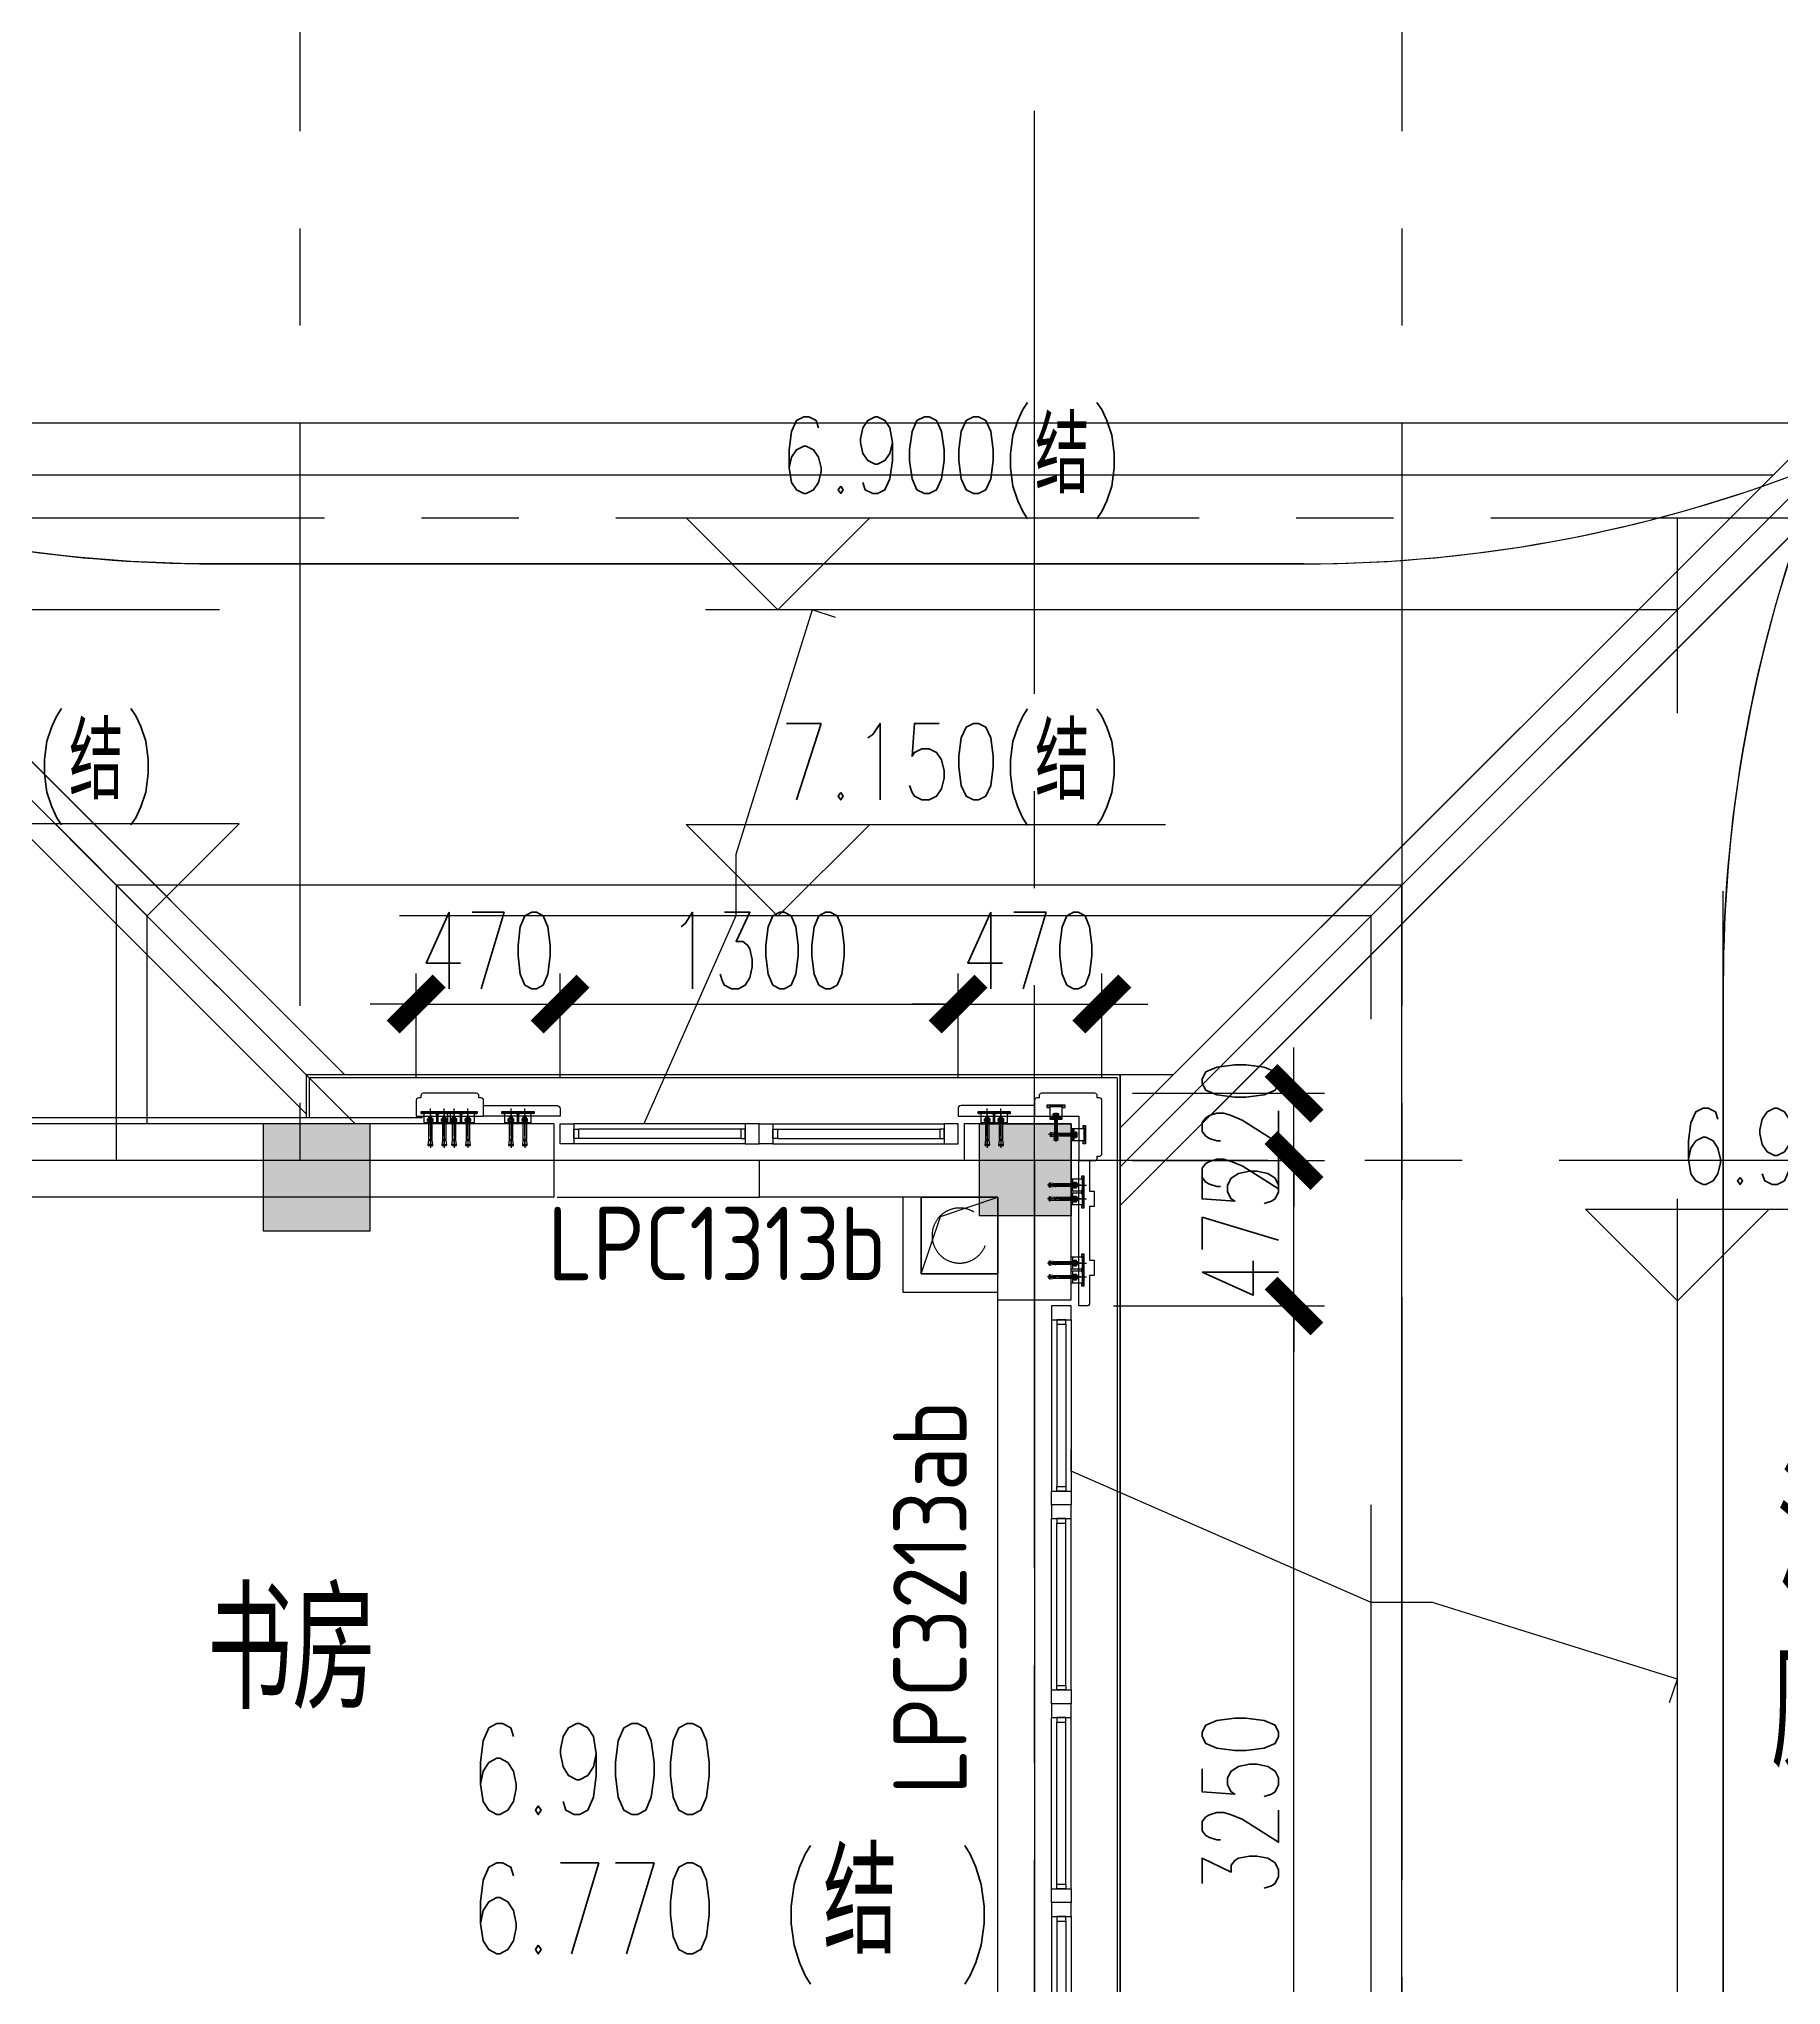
# Model space of a CAD drawing. Extents: x 296441 to 853063, y 459050 to 1117990.
# Drawn here: x 661846 to 667537, y 577133 to 583493 of the extents above; entities that cross this region are included whole.
import ezdxf
from ezdxf.enums import TextEntityAlignment as Align

# ---------------------------------------------------------------- set-up
doc = ezdxf.new("R2010")
doc.units = 0
doc.header["$LTSCALE"] = 1000
for name, pattern in [('14-GRID$0$CENTER2', [28.575, 19.05, -3.175, 3.175, -3.175]), ('CENTER', [50.8, 31.75, -6.35, 6.35, -6.35]), ('DASH', [0.35, 0.25, -0.1]), ('DOTE', [2.42, 2, -0.2, 0.02, -0.2]), ('E1-FL02$0$HIDDEN2', [4.7625, 3.175, -1.5875]), ('E4-FL01$0$HIDDEN', [0.375, 0.25, -0.125]), ('E4-FL03$0$HIDDEN', [0.375, 0.25, -0.125]), ('E4-FL03$0$HIDDEN2', [4.7625, 3.175, -1.5875])]:
    doc.linetypes.add(name, pattern=pattern)
for name, color, linetype in [('0-COL-H1', 170, 'Continuous'), ('14-GRID$0$G-GRID', 9, '14-GRID$0$CENTER2'), ('5PJ(配件)', 13, 'Continuous'), ('8XX(虚线)', 8, 'DASH'), ('A-ROOF', 2, 'Continuous'), ('A-SECT-FNSH', 6, 'Continuous'), ('D-PLAN-ROOF$0$A-ROOF', 2, 'Continuous'), ('DZ-TEXT-FL01$0$A-ROOM-IDEN', 4, 'Continuous'), ('E-TEXT-BS01-MI-14$0$A-WIND-IDEN', 33, 'Continuous'), ('E1-FL02$0$A-HOLE', 211, 'Continuous'), ('E4-FL01$0$A-HOLE', 211, 'Continuous'), ('E4-FL03$0$A-ROOF', 2, 'Continuous'), ('E4-FL03$0$A-SLAB-OTLN', 144, 'E4-FL03$0$HIDDEN'), ('E4-FL03$0$AUDIT_I_171201172723-13', 17, 'Continuous'), ('E4-FL03$0$AUDIT_I_171201172723-14', 155, 'Continuous'), ('E4-FL03$0$AUDIT_I_171201172723-16', 6, 'Continuous'), ('E4-FL03$0$AUDIT_I_171201172723-2', 140, 'Continuous'), ('E4-FL03$0$AUDIT_I_171201172723-4', 1, 'Continuous'), ('E4-FL03$0$G-XREF', 2, 'Continuous'), ('E4-TEXT-FL03-MI$0$A-ANNO-LEVL', 3, 'Continuous'), ('E4-TEXT-FL03-MI$0$A-ANNO-LEVL-TEXT', 255, 'Continuous'), ('PUB_DIM', 3, 'Continuous'), ('PUB_TEXT', 7, 'Continuous'), ('WALL', 242, 'Continuous'), ('ZT0_默认图层-----PM、LM、DY、JD', 7, 'Continuous'), ('ZT1_Dim---标注---PM、LM、DY、JD', 252, 'Continuous'), ('ZT3_型材--铝断面-------------JD', 6, 'Continuous'), ('ZT3_辅材--五金件-------------JD', 13, 'Continuous')]:
    doc.layers.add(name, color=color, linetype=linetype)
doc.layers.add('E4-FL03$0$A-ANNO-NPLT', color=215, linetype='Continuous', plot=False)
doc.layers.add('E4-FL03$0$AUDIT_I_171201172723-10', color=215, linetype='Continuous', plot=False)
doc.styles.add('_TCH_DIM', font='SIMPLEX', dxfattribs={"bigfont": 'GBCBIG'})
doc.styles.add('E4-TEXT-FL03-MI$0$GOA_01_thin_0.75', font='romans.shx', dxfattribs={"width": 0.75, "bigfont": 'hzdx.shx'})
doc.styles.get("Standard").update_dxf_attribs({"font": 'gbenor.shx', "bigfont": 'gbcbig.shx'})
doc.styles.add('ZT-DIMSTYLE', font='ROMANS.shx', dxfattribs={"width": 0.7, "bigfont": 'CHINESE.shx'})
doc.styles.add('ZT_文字标注', font='ROMANS.shx', dxfattribs={"width": 0.7, "bigfont": '@1chinese.shx'})
doc.dimstyles.new('ZT-DIM100', dxfattribs={"dimscale": 100, "dimtxt": 2.5, "dimasz": 1.5, "dimexe": 1, "dimexo": 1, "dimgap": 0.5, "dimtad": 1, "dimdec": 0, "dimdsep": 46, "dimtxsty": 'ZT-DIMSTYLE', "dimblk": 'ARCHTICK', "dimcen": 2.5, "dimclrd": 175, "dimclre": 175, "dimclrt": 7, "dimazin": 2, "dimtfac": 1, "dimtix": 1, "dimtmove": 2, "dimatfit": 3, "dimfxl": 0, "dimarcsym": 0})

# ---------------------------------------------------------------- blocks, each defined once
blk = doc.blocks.new('*U430')
at = {"layer": 'E4-FL03$0$AUDIT_I_171201172723-13'}
for points in [[(0, 32.5), (45, 32.5), (45, -32.5), (0, -32.5)], [(60, 15), (60, -15), (45, -15), (45, 15)], [(590, 15), (590, -15), (605, -15), (605, 15)], [(650, 32.5), (605, 32.5), (605, -32.5), (650, -32.5)]]:
    blk.add_lwpolyline(points, close=True, dxfattribs=at)
at = {"layer": 'E4-FL03$0$AUDIT_I_171201172723-14'}
for p, q in [((45, 32.5), (605, 32.5)), ((60, 15), (590, 15)), ((45, -32.5), (605, -32.5)), ((60, -15), (590, -15))]:
    blk.add_line(p, q, dxfattribs=at)
blk = doc.blocks.new('E4-FL03$0$sxdh')
at = {"layer": 'E4-FL03$0$A-ROOF'}
for p, q in [((-1508.8, 1551.2), (-1551.2, 1508.8)), ((690, -562.7), (-1166.4, 1293.6)), ((510, -637.3), (-1293.6, 1166.4)), ((-1153.4, 1026.1), (-1293.6, 1166.4))]:
    blk.add_line(p, q, dxfattribs=at)
for points in [[(470, 900, -0.096161), (-1230, 1230)], [(-900, -470), (-900, -470, 0.096161), (-1230, 1230)]]:
    blk.add_lwpolyline(points, format="xyb", dxfattribs=at)
for centre, start, end in [((-11.9, 3184.8), 227.50065, 238.59828), ((-3184.8, 11.9), 31.40172, 42.49935)]:
    blk.add_arc(centre, 2215.7, start, end, dxfattribs=at)
at = {"layer": 'E4-FL03$0$A-SLAB-OTLN', "linetype": 'E4-FL03$0$HIDDEN2'}
blk.add_line((480, -480), (-1230, 1230), dxfattribs=at)
blk = doc.blocks.new('ERTGVVV')
at = {"layer": 'E1-FL02$0$A-HOLE', "linetype": 'E1-FL02$0$HIDDEN2'}
blk.add_lwpolyline([(1777685.8, 688123.7), (1777935.8, 688123.7), (1777935.8, 688373.7), (1777685.8, 688373.7)], close=True, dxfattribs=at)
blk.add_lwpolyline([(1777935.8, 688123.7), (1777873.3, 688311.2), (1777685.8, 688373.7)], dxfattribs=at)
at = {"layer": 'E4-FL01$0$A-HOLE', "linetype": 'E4-FL01$0$HIDDEN'}
blk.add_circle((1777810.8, 688248.7), 90, dxfattribs=at)
at = {"layer": 'E4-FL03$0$A-ANNO-NPLT'}
for points in [[(1778216.4, 690268.4), (1778292.2, 690293.7), (1778542.2, 689493.7), (1778542.2, 689293.7), (1778842.2, 688613.7), (1779042.2, 688613.7)], [(1775491.1, 686723.2), (1775465.8, 686799), (1776265.8, 687049), (1776465.8, 687049), (1777445.8, 687479), (1777445.8, 687549)]]:
    blk.add_lwpolyline(points, dxfattribs=at)
at = {"layer": 'E4-FL03$0$A-ROOF'}
for p, q in [((1776685.8, 690443.7), (1780245.8, 690443.7)), ((1775977.6, 689909.1), (1777285.8, 688600.9)), ((1780954, 689909.1), (1779818.5, 688773.7)), ((1775911.5, 689720.7), (1776985.8, 688646.4)), ((1781020.1, 689720.7), (1779945.8, 688646.4)), ((1775315.8, 685343.7), (1775315.8, 689373.7))]:
    blk.add_line(p, q, dxfattribs=at)
for points in [[(1781741.9, 690697, -0.084077), (1780245.8, 690443.7), (1776685.8, 690443.7, -0.084077), (1775189.7, 690697), (1777113.1, 688773.7), (1779818.5, 688773.7), (1781741.9, 690697)], [(1777285.8, 688346.4), (1775062.4, 690569.8, -0.084076), (1775315.8, 689073.7), (1775315.8, 685343.7), (1777285.8, 683373.7), (1777285.8, 688346.4)], [(1781869.2, 690569.8), (1779945.8, 688646.4), (1779945.8, 688633.7), (1781040.8, 688633.7), (1781040.8, 688743.7), (1781615.8, 688743.7), (1781615.8, 689073.7, -0.084077), (1781869.2, 690569.8, -148.512039)]]:
    blk.add_lwpolyline(points, format="xyb", dxfattribs=at)
at = {"layer": 'E4-FL03$0$A-SLAB-OTLN', "linetype": 'E4-FL03$0$HIDDEN2'}
for p, q in [((1775465.8, 685193.7), (1775465.8, 690593.7)), ((1775465.8, 690293.7), (1781465.8, 690293.7)), ((1777285.8, 688473.7), (1776215.8, 689543.7)), ((1779785.8, 688613.7), (1780715.8, 689543.7)), ((1776465.8, 689293.7), (1780465.8, 689293.7)), ((1776465.8, 684193.7), (1776465.8, 689293.7)), ((1780465.8, 689293.7), (1780465.8, 688613.7))]:
    blk.add_line(p, q, dxfattribs=at)
at = {"layer": 'E4-FL03$0$AUDIT_I_171201172723-10'}
for p, q in [((1776365.8, 689393.7), (1780565.8, 689393.7)), ((1776365.8, 684293.7), (1776365.8, 689393.7)), ((1780565.8, 689393.7), (1780565.8, 688493.7)), ((1777565.8, 688493.7), (1784305.8, 688493.7)), ((1777565.8, 688493.7), (1777565.8, 683093.7))]:
    blk.add_line(p, q, dxfattribs=at)
at = {"layer": 'E4-FL03$0$AUDIT_I_171201172723-16'}
blk.add_line((1779565.8, 688633.7), (1781090.8, 688633.7), dxfattribs=at)
at = {"layer": 'E4-FL03$0$AUDIT_I_171201172723-2'}
for p, q in [((1777285.8, 688773.7), (1779945.8, 688773.7)), ((1777285.8, 688773.7), (1777285.8, 683253.7)), ((1779945.8, 688773.7), (1779945.8, 688633.7)), ((1777295.8, 688763.7), (1777295.8, 683243.7)), ((1777295.8, 688763.7), (1779935.8, 688763.7)), ((1779935.8, 688763.7), (1779935.8, 688633.7)), ((1779125.8, 688373.7), (1778465.8, 688373.7)), ((1777685.8, 684748.7), (1777685.8, 688038.7, 0.4))]:
    blk.add_line(p, q, dxfattribs=at)
at = {"layer": 'E4-FL03$0$AUDIT_I_171201172723-4'}
for p, q in [((1777445.8, 688038.7, 0.4), (1777445.8, 688613.7)), ((1779135.8, 688613.7), (1779135.8, 688373.7)), ((1779135.8, 688613.7), (1781370.8, 688613.7)), ((1777685.8, 688373.7), (1778465.8, 688373.7)), ((1777685.8, 688038.7, 0.4), (1777685.8, 688373.7)), ((1779135.8, 688373.7), (1781370.8, 688373.7)), ((1777685.8, 688038.7, 0.4), (1777445.8, 688038.7, 0.4))]:
    blk.add_line(p, q, dxfattribs=at)
blk.add_lwpolyline([(1777445.8, 688613.7), (1777795.8, 688613.7), (1777795.8, 688493.7), (1778465.8, 688493.7), (1778465.8, 688373.7)], dxfattribs=at)
at = {"layer": 'E4-FL03$0$G-XREF'}
blk.add_lwpolyline([(1777285.8, 683253.7), (1777285.8, 688773.7), (1779945.8, 688773.7), (1779945.8, 688633.7)], dxfattribs=at)
at = {"layer": 'WALL'}
for points in [[(1777935.8, 688373.7), (1777935.8, 688123.7), (1777685.8, 688123.7)], [(1777995.8, 688373.7), (1777995.8, 688063.7), (1777685.8, 688063.7)]]:
    blk.add_lwpolyline(points, dxfattribs=at)
at = {"extrusion": (0, 0, -1), "zscale": -1}
blk.add_blockref('*U430', (-1778465.8, 688581.2), dxfattribs=at)
blk.add_blockref('*U430', (1778465.8, 688581.2))
at = {"rotation": 270}
for p in [(1777478.3, 688018.7, 0.4), (1777478.3, 686068.7, 0.4)]:
    blk.add_blockref('*U430', p, dxfattribs=at)
at = {"extrusion": (0, 0, -1), "zscale": -1, "rotation": 90}
for p in [(-1777478.3, 686718.7, -0.4), (-1777478.3, 686068.7, -0.4)]:
    blk.add_blockref('*U430', p, dxfattribs=at)
at = {"layer": 'E4-FL03$0$A-ROOF'}
for p in [(1776215.8, 689543.7), (1774775.8, 684443.7)]:
    blk.add_blockref('E4-FL03$0$sxdh', p, dxfattribs=at)
at = {"layer": 'E4-FL03$0$G-XREF', "extrusion": (0, 0, -1), "zscale": -1}
blk.add_blockref('E4-FL03$0$sxdh', (-1780715.8, 689543.7), dxfattribs=at)
blk = doc.blocks.new('TTTTT')
at = {"layer": 'D-PLAN-ROOF$0$A-ROOF', "color": 8}
for points in [[(1620442.7, 591812.1), (1613405.4, 591812.1)], [(1620236.8, 591642.1), (1613611.4, 591642.1)]]:
    blk.add_lwpolyline(points, dxfattribs=at)
blk = doc.blocks.new('GWE2')
at = {"layer": 'E4-TEXT-FL03-MI$0$A-ANNO-LEVL'}
for points in [[(912159, -617455.4), (911859, -617755.4), (911559, -617455.4), (913125.1, -617455.4)], [(909498.7, -618455.4), (909798.7, -618755.4), (910098.7, -618455.4), (908532.6, -618455.4)], [(912159, -618456.8), (911859, -618756.8), (911559, -618456.8), (913125.1, -618456.8)], [(915097.3, -619714.1), (914797.3, -620014.1), (914497.3, -619714.1), (916063.4, -619714.1)]]:
    blk.add_lwpolyline(points, dxfattribs=at)
at = {"layer": 'DZ-TEXT-FL01$0$A-ROOM-IDEN'}
for s, height, p in [('沉', 385.8, (915122, -620960.6)), ('书房', 385.82, (909994.5, -621347.9)), ('庭', 385.8, (915100.8, -621539))]:
    blk.add_text(s, height=height, dxfattribs=at).set_placement(p)
at = {"layer": 'E-TEXT-BS01-MI-14$0$A-WIND-IDEN', "color": 2}
blk.add_text('LPC1313b', height=240, dxfattribs=at).set_placement((911106.6, -619946.3))
blk.add_text('LPC3213ab', height=240, rotation=90, dxfattribs=at).set_placement((912475.7, -621627.3))
at = {"layer": 'E4-TEXT-FL03-MI$0$A-ANNO-LEVL-TEXT', "style": 'E4-TEXT-FL03-MI$0$GOA_01_thin_0.75', "width": 0.75}
for s, p in [('6.900(结)', (911863.1, -617375.2)), ('7.150(结)', (908707.4, -618375.2)), ('7.150(结)', (911863.1, -618376.7)), ('6.900(结)', (914801.3, -619633.9))]:
    blk.add_text(s, height=250, dxfattribs=at).set_placement(p)
at = {"layer": 'PUB_TEXT', "style": '_TCH_DIM', "width": 0.705882}
for s, p in [('6.900', (910851.1, -621692.6)), ('(', (911866.6, -622147.6)), (')', (912442.4, -622147.6)), ('6.770', (910851.1, -622147.6))]:
    blk.add_text(s, height=297.5, dxfattribs=at).set_placement(p)
at = {"layer": 'PUB_TEXT', "style": '_TCH_DIM'}
blk.add_text('结', height=337.6, dxfattribs=at).set_placement((912006.6, -622147.6))
blk = doc.blocks.new('_ArchTick')
at = {"color": 0, "linetype": 'ByBlock', "const_width": 0.4}
blk.add_lwpolyline([(-0.5, -0.5), (0.5, 0.5)], dxfattribs=at)
blk = doc.blocks.new('*D1308')
at = {"layer": 'Defpoints', "color": 0, "ltscale": 1000, "transparency": 16777216}
for p in [(665318.5, 580047.2), (665945.9, 580047.2), (665318.5, 579827.2)]:
    blk.add_point(p, dxfattribs=at)
at = {"layer": 'ZT1_Dim---标注---PM、LM、DY、JD', "color": 175, "linetype": 'ByBlock', "lineweight": -2, "ltscale": 1000, "transparency": 16777216}
for p, q in [((665945.9, 580047.2), (665945.9, 580197.2)), ((665418.5, 580047.2), (666045.9, 580047.2)), ((665945.9, 579827.2), (665945.9, 580047.2)), ((665418.5, 579827.2), (666045.9, 579827.2)), ((665945.9, 579827.2), (665945.9, 579677.2))]:
    blk.add_line(p, q, dxfattribs=at)
at = {"layer": 'ZT1_Dim---标注---PM、LM、DY、JD', "color": 175, "lineweight": -2, "ltscale": 1000, "transparency": 16777216, "xscale": 150, "yscale": 150, "zscale": 150}
for p, rotation in [((665945.9, 580047.2), 270), ((665945.9, 579827.2), 90)]:
    blk.add_blockref('_ArchTick', p, dxfattribs=dict(at, rotation=rotation))
at = {"layer": 'ZT1_Dim---标注---PM、LM、DY、JD', "color": 7, "ltscale": 1000, "transparency": 16777216, "insert": (665770.9, 579937.2), "char_height": 250, "attachment_point": 5, "rotation": 90, "style": 'ZT-DIMSTYLE'}
blk.add_mtext('220', dxfattribs=at)
blk = doc.blocks.new('*D1309')
at = {"layer": 'Defpoints', "color": 0, "ltscale": 1000, "transparency": 16777216}
for p in [(665318.5, 579827.2), (665945.9, 579827.2), (665256, 579352.2, 0.9)]:
    blk.add_point(p, dxfattribs=at)
at = {"layer": 'ZT1_Dim---标注---PM、LM、DY、JD', "color": 175, "linetype": 'ByBlock', "lineweight": -2, "ltscale": 1000, "transparency": 16777216}
for p, q in [((665945.9, 579827.2), (665945.9, 579977.2)), ((665418.5, 579827.2), (666045.9, 579827.2)), ((665945.9, 579352.2), (665945.9, 579827.2)), ((665356, 579352.2), (666045.9, 579352.2)), ((665945.9, 579352.2), (665945.9, 579202.2))]:
    blk.add_line(p, q, dxfattribs=at)
at = {"layer": 'ZT1_Dim---标注---PM、LM、DY、JD', "color": 175, "lineweight": -2, "ltscale": 1000, "transparency": 16777216, "xscale": 150, "yscale": 150, "zscale": 150}
for p, rotation in [((665945.9, 579827.2), 270), ((665945.9, 579352.2), 90)]:
    blk.add_blockref('_ArchTick', p, dxfattribs=dict(at, rotation=rotation))
at = {"layer": 'ZT1_Dim---标注---PM、LM、DY、JD', "color": 7, "ltscale": 1000, "transparency": 16777216, "insert": (665770.9, 579589.7), "char_height": 250, "attachment_point": 5, "rotation": 90, "style": 'ZT-DIMSTYLE'}
blk.add_mtext('475', dxfattribs=at)
blk = doc.blocks.new('*D1310')
at = {"layer": 'Defpoints', "color": 0, "ltscale": 1000, "transparency": 16777216}
for p in [(665256, 579352.2, 0.9), (665945.9, 579352.2), (665243.5, 576102.2, 0.9)]:
    blk.add_point(p, dxfattribs=at)
at = {"layer": 'ZT1_Dim---标注---PM、LM、DY、JD', "color": 175, "linetype": 'ByBlock', "lineweight": -2, "ltscale": 1000, "transparency": 16777216}
for p, q in [((665356, 579352.2), (666045.9, 579352.2)), ((665945.9, 576102.2), (665945.9, 579352.2)), ((665343.5, 576102.2), (666045.9, 576102.2))]:
    blk.add_line(p, q, dxfattribs=at)
at = {"layer": 'ZT1_Dim---标注---PM、LM、DY、JD', "color": 175, "lineweight": -2, "ltscale": 1000, "transparency": 16777216, "xscale": 150, "yscale": 150, "zscale": 150}
for p, rotation in [((665945.9, 579352.2), 90), ((665945.9, 576102.2), 270)]:
    blk.add_blockref('_ArchTick', p, dxfattribs=dict(at, rotation=rotation))
at = {"layer": 'ZT1_Dim---标注---PM、LM、DY、JD', "color": 7, "ltscale": 1000, "transparency": 16777216, "insert": (665770.9, 577727.2), "char_height": 250, "attachment_point": 5, "rotation": 90, "style": 'ZT-DIMSTYLE'}
blk.add_mtext('3250', dxfattribs=at)
blk = doc.blocks.new('ZT_钢膨胀螺栓_M10X95')
at = {"layer": 'ZT3_辅材--五金件-------------JD', "color": 1, "linetype": 'DOTE', "ltscale": 5}
blk.add_line((-27, 0), (82, 0), dxfattribs=at)
at = {"layer": 'ZT3_辅材--五金件-------------JD'}
for p, q in [((-17.5, 5), (-19, 3.5)), ((-19, -3.5), (-19, 3.5)), ((-13, 4.2), (-18.2, 4.2)), ((-13, 5), (-17.5, 5)), ((-17.5, 5), (-17.5, -5)), ((-16, 5), (-16, -5)), ((-14.5, 5), (-14.5, -5)), ((-13, -6.9), (-13, 6.9)), ((-4.6, 9.2), (-12.5, 9.2)), ((-4.6, 4.6), (-12.5, 4.6)), ((-4.6, -9.2), (-4.6, 9.2)), ((-2, 0.7), (-4.6, -0.2)), ((-2, 0), (-4.6, -0.9)), ((0, 5), (55, 5)), ((55, 5), (55, -5)), ((57.1, 4.1), (55, 4.1)), ((57.1, 1), (55, 1)), ((57.1, 5), (72.4, 7)), ((57.1, -5), (57.1, 5)), ((72.4, 0.4), (60.5, 0.4)), ((72.4, 7), (72.4, 0.4)), ((72.4, 6.5), (74.9, 6.9)), ((76, 5.9), (76, -5.9)), ((-17.5, -5), (-19, -3.5)), ((-13, -4.2), (-18.2, -4.2)), ((-13, -5), (-17.5, -5)), ((-4.6, -4.6), (-12.5, -4.6)), ((-4.6, -9.2), (-12.5, -9.2)), ((55, -5), (0, -5)), ((57.1, -1), (55, -1)), ((57.1, -4.1), (55, -4.1)), ((72.4, -7), (57.1, -5)), ((60.5, -0.4), (72.4, -0.4)), ((72.4, -0.4), (72.4, -7)), ((74.9, -6.9), (72.4, -6.5))]:
    blk.add_line(p, q, dxfattribs=at)
for centre, radius, start, end in [((-7.4, 6.9), 5.58, 155.5673, 204.4327), ((8.6, 0), 21.6, 167.64322, 192.35678), ((59.6, 0), 1.04, 23.57818, 336.42183), ((75, 5.9), 1, 0, 97.41201), ((-7.4, -6.9), 5.58, 155.5673, 204.4327), ((75, -5.9), 1, 262.58799, 0)]:
    blk.add_arc(centre, radius, start, end, dxfattribs=at)
at = {"layer": 'Defpoints', "color": 250, "style": 'ZT_文字标注', "width": 0.7}
for s, p in [('M10', (-9, 7.2)), ('95', (-9, -6.2))]:
    blk.add_text(s, height=1.5, rotation=90, dxfattribs=at).set_placement(p, align=Align.MIDDLE)
blk = doc.blocks.new('*U2473')
at = {"layer": 'ZT3_辅材--五金件-------------JD', "rotation": 270}
blk.add_blockref('ZT_钢膨胀螺栓_M10X95', (0, 0), dxfattribs=at)
blk = doc.blocks.new('L形挂件')
at = {"layer": '8XX(虚线)', "ltscale": 25}
h = blk.add_hatch(dxfattribs=at)
h.set_pattern_fill('AR-SAND', color=256, scale=0.05, style=0)
h.set_pattern_definition([(52.5, (-25.0006, -59.7017), (2.44707, -0.08), [0, -1.9304, 0, -2.159, 0, -2.06375]), (82.5, (-25.0006, -59.7017), (3.58413, 2.24762), [0, -1.0414, 0, -1.7399, 0, -0.66675]), (122.5, (-25.0006, -61.2638), (0.00719, 3.95496), [0, -0.635, 0, -2.286, 0, -2.9845]), (132.5, (-25.0006, -61.2638), (1.11465, 3.81778), [0, -0.3175, 0, -1.4986, 0, -1.7145])])
edge = h.paths.add_edge_path()
edge.add_line((-34, -29.7), (-41, -29.7))
edge.add_line((-41, -29.7), (-41, -59.7))
edge.add_line((-41, -59.7), (-39.5, -59.7))
edge.add_line((-39.5, -59.7), (-39.5, -40.9))
edge.add_arc((-38.3, -40.9), 1.2, 90, 180, ccw=False)
edge.add_line((-38.3, -39.7), (-34, -39.7))
edge.add_line((-34, -39.7), (-34, -29.7))
edge = h.paths.add_edge_path()
edge.add_line((-41, -89.7), (-34, -89.7))
edge.add_line((-34, -89.7), (-34, -79.7))
edge.add_line((-34, -79.7), (-38.3, -79.7))
edge.add_arc((-38.3, -78.5), 1.2, -180, -90, ccw=False)
edge.add_line((-39.5, -78.5), (-39.5, -59.7))
edge.add_line((-39.5, -59.7), (-41, -59.7))
edge.add_line((-41, -59.7), (-41, -89.7))
h = blk.add_hatch(dxfattribs=at)
h.set_pattern_fill('AR-SAND', color=256, scale=0.05, angle=180, style=0)
h.set_pattern_definition([(52.5, (-25.0006, -104.7017), (2.44707, -0.08), [0, -1.9304, 0, -2.159, 0, -2.06375]), (82.5, (-25.0006, -104.7017), (3.58413, 2.24762), [0, -1.0414, 0, -1.7399, 0, -0.66675]), (122.5, (-25.0006, -106.2638), (0.00719, 3.95496), [0, -0.635, 0, -2.286, 0, -2.9845]), (132.5, (-25.0006, -106.2638), (1.11465, 3.81778), [0, -0.3175, 0, -1.4986, 0, -1.7145])])
edge = h.paths.add_edge_path()
edge.add_line((-41, -134.7), (-34, -134.7))
edge.add_line((-34, -134.7), (-34, -124.7))
edge.add_line((-34, -124.7), (-38.3, -124.7))
edge.add_arc((-38.3, -123.5), 1.2, -180, -90, ccw=False)
edge.add_line((-39.5, -123.5), (-39.5, -104.7))
edge.add_line((-39.5, -104.7), (-41, -104.7))
edge.add_line((-41, -104.7), (-41, -134.7))
edge = h.paths.add_edge_path()
edge.add_line((-34, -74.7), (-41, -74.7))
edge.add_line((-41, -74.7), (-41, -104.7))
edge.add_line((-41, -104.7), (-39.5, -104.7))
edge.add_line((-39.5, -104.7), (-39.5, -85.9))
edge.add_arc((-38.3, -85.9), 1.2, 90, 180, ccw=False)
edge.add_line((-38.3, -84.7), (-34, -84.7))
edge.add_line((-34, -84.7), (-34, -74.7))
at = {"color": 1, "linetype": 'CENTER', "ltscale": 10}
for p, q in [((40, -59.7), (-50, -59.7)), ((40, -59.7), (-50, -59.7)), ((40, -104.7), (-50, -104.7)), ((40, -104.7), (-50, -104.7))]:
    blk.add_line(p, q, dxfattribs=at)
at = {"color": 8}
for p, q in [((-41, -29.7), (-34, -29.7)), ((-41, -74.7), (-34, -74.7))]:
    blk.add_line(p, q, dxfattribs=at)
at = {"layer": '5PJ(配件)'}
for p, q in [((-4, -79.7), (-4, -39.7)), ((-39.5, -110.9), (-39.5, -85.9)), ((-39.5, -123.5), (-39.5, -110.9)), ((-38.3, -84.7), (-25, -84.7)), ((-25, -124.7), (-38.3, -124.7)), ((-35.5, -124.7), (-35.5, -84.7))]:
    blk.add_line(p, q, dxfattribs=at)
for points in [[(-25, -39.7), (0, -39.7)], [(0, -40.1), (0, -79.7), (-25, -79.7)], [(-25, -84.7), (0, -84.7), (0, -124.7)], [(0, -124.7), (-25, -124.7)]]:
    blk.add_lwpolyline(points, dxfattribs=at)
for centre, start, end in [((-38.3, -85.9), 90, 180), ((-38.3, -123.5), 180, 270)]:
    blk.add_arc(centre, 1.2, start, end, dxfattribs=at)
at = {"layer": '8XX(虚线)', "ltscale": 25}
for p, q in [((-41, -89.7), (-41, -29.7)), ((-34, -29.7), (-34, -39.7)), ((-41, -134.7), (-41, -74.7)), ((-34, -89.7), (-41, -89.7)), ((-34, -74.7), (-34, -84.7)), ((-34, -79.7), (-34, -89.7)), ((-34, -124.7), (-34, -134.7)), ((-34, -134.7), (-41, -134.7))]:
    blk.add_line(p, q, dxfattribs=at)
at = {"layer": '8XX(虚线)', "linetype": 'Continuous', "ltscale": 25}
for p, q in [((-39.5, -65.9), (-39.5, -40.9)), ((-38.3, -39.7), (-25, -39.7)), ((-35.5, -79.7), (-35.5, -39.7)), ((-39.5, -78.5), (-39.5, -65.9)), ((-25, -79.7), (-38.3, -79.7))]:
    blk.add_line(p, q, dxfattribs=at)
at = {"layer": '8XX(虚线)', "linetype": 'DASH', "ltscale": 25}
blk.add_line((-4, -124.7), (-4, -84.7), dxfattribs=at)
for centre, start, end in [((-38.3, -40.9), 90, 180), ((-38.3, -78.5), 180, 270)]:
    blk.add_arc(centre, 1.2, start, end, dxfattribs=at)
at = {"layer": 'ZT3_辅材--五金件-------------JD', "rotation": 90}
for p in [(-4, -59.7), (-4, -104.7)]:
    blk.add_blockref('*U2473', p, dxfattribs=at)
blk = doc.blocks.new('20180521.08271243')
at = {"layer": '8XX(虚线)', "ltscale": 25}
h = blk.add_hatch(dxfattribs=at)
h.set_pattern_fill('AR-SAND', color=256, scale=0.05, angle=360, style=0)
h.set_pattern_definition([(232.5, (-292719.11, -161804.6666), (-2.447066187, 0.080001565), [0, -1.9304, 0, -2.159, 0, -2.06375]), (262.5, (-292719.11, -161804.6666), (-3.584125503, -2.247616416), [0, -1.0414, 0, -1.7399, 0, -0.66675]), (302.5, (-292719.11, -161803.1045), (-0.007185923, -3.954961851), [0, -0.635, 0, -2.286, 0, -2.9845]), (312.5, (-292719.11, -161803.1045), (-1.114646616, -3.817782262), [0, -0.3175, 0, -1.4986, 0, -1.7145])])
edge = h.paths.add_edge_path()
edge.add_line((30, 36), (30, 29))
edge.add_line((30, 29), (20, 29))
edge.add_line((20, 29), (20, 33.3))
edge.add_arc((18.8, 33.3), 1.2, 360, 450)
edge.add_line((18.8, 34.5), (0, 34.5))
edge.add_line((0, 34.5), (0, 36))
edge.add_line((0, 36), (30, 36))
edge = h.paths.add_edge_path()
edge.add_line((-30, 29), (-30, 36))
edge.add_line((-30, 36), (0, 36))
edge.add_line((0, 36), (0, 34.5))
edge.add_line((0, 34.5), (-18.8, 34.5))
edge.add_arc((-18.8, 33.3), 1.2, 90, 180)
edge.add_line((-20, 33.3), (-20, 29))
edge.add_line((-20, 29), (-30, 29))
at = {"color": 8}
blk.add_line((-30, 36, 0), (-30, 29, 0), dxfattribs=at)
at = {"color": 1, "linetype": 'CENTER', "ltscale": 10}
blk.add_line((0, -50), (0, 9.5), dxfattribs=at)
blk.add_line((0, -50), (0, 9.5), dxfattribs=at)
at = {"layer": '5PJ(配件)'}
for p, q in [((-20, 33.3, 0), (-20, 30, 0)), ((20, 30.5, 0), (-20, 30.5, 0)), ((6.2, 34.5, 0), (-18.8, 34.5, 0)), ((18.8, 34.5, 0), (6.2, 34.5, 0)), ((20, 30, 0), (20, 33.3, 0)), ((20, -2), (-20, -2)), ((20, -6), (-20, -6))]:
    blk.add_line(p, q, dxfattribs=at)
for points in [[(-20, 30), (-20, -10), (20, -10)], [(20, -10), (20, 30)]]:
    blk.add_lwpolyline(points, dxfattribs=at)
for centre, start, end in [((-18.8, 33.3, 0), 90, 180), ((18.8, 33.3, 0), 0, 90)]:
    blk.add_arc(centre, 1.2, start, end, dxfattribs=at)
at = {"layer": '8XX(虚线)', "ltscale": 25}
for p, q in [((30, 36, 0), (-30, 36, 0)), ((-30, 29, 0), (-20, 29, 0)), ((-25, 29, 0), (-20, 29, 0)), ((20, 29, 0), (30, 29, 0)), ((30, 29, 0), (30, 36, 0))]:
    blk.add_line(p, q, dxfattribs=at)
at = {"layer": 'ZT3_辅材--五金件-------------JD'}
for p, q in [((-9.2, 2.6), (-9.2, 7.5)), ((9.2, 2.6), (-9.2, 2.6)), ((6.9, 8), (-6.9, 8)), ((-5, 8), (-5, 9.5)), ((-5, 9.5), (5, 9.5)), ((-4.6, 2.6), (-4.6, 7.5)), ((-4.3, 8), (-4.3, 9.5)), ((-0.7, 0), (0.2, 2.6)), ((0, 0), (0.9, 2.6)), ((4.2, 8), (4.2, 9.5)), ((4.6, 2.6), (4.6, 7.5)), ((5, 8), (5, 9.5)), ((9.2, 2.6), (9.2, 7.5)), ((-5, -59.1), (-7, -74.4)), ((-5, -2), (-5, -57)), ((-5, -57), (5, -57)), ((5, -59.1), (-5, -59.1)), ((-4.1, -59.1), (-4.1, -57)), ((-1, -59.1), (-1, -57)), ((-0.4, -74.4), (-0.4, -62.5)), ((0.4, -62.5), (0.4, -74.4)), ((1, -59.1), (1, -57)), ((4.1, -59.1), (4.1, -57)), ((5, -57), (5, -2)), ((7, -74.4), (5, -59.1)), ((-7, -74.4), (-0.4, -74.4)), ((-6.5, -74.4), (-6.9, -76.9)), ((-5.9, -78), (5.9, -78)), ((0.4, -74.4), (7, -74.4)), ((6.9, -76.9), (6.5, -74.4))]:
    blk.add_line(p, q, dxfattribs=at)
at = {"layer": 'ZT3_辅材--五金件-------------JD', "color": 1, "linetype": 'DOTE', "ltscale": 5}
blk.add_line((0, 9.5), (0, -84), dxfattribs=at)
at = {"layer": 'ZT3_辅材--五金件-------------JD'}
for centre, radius, start, end in [((-6.9, 2.4), 5.58, 65.5673, 114.4327), ((0, -13.6), 21.6, 77.64322, 102.35678), ((6.9, 2.4), 5.58, 65.5673, 114.4327), ((0, -61.6), 1.04, 293.57817, 246.42182), ((-5.9, -77), 1, 172.58799, 270), ((5.9, -77), 1, 270, 7.41201)]:
    blk.add_arc(centre, radius, start, end, dxfattribs=at)
at = {"layer": 'Defpoints', "color": 250, "style": 'ZT_文字标注', "text_generation_flag": 4, "width": 0.7}
for s, p in [('M10', (-7.2, 7)), ('95', (6.2, 7))]:
    blk.add_text(s, height=1.5, rotation=180, dxfattribs=at).set_placement(p, align=Align.MIDDLE)
blk = doc.blocks.new('A$C57322268')
at = {"layer": 'A-SECT-FNSH', "ltscale": 30, "elevation": 0.4}
blk.add_lwpolyline([(3025, 11820), (3076.9, 11820, 0.414214), (3084.9, 11828), (3084.9, 11835), (3091.9, 11835, 0.414214), (3099.9, 11843), (3099.9, 11985), (3099.9, 12017, 0.414214), (3091.9, 12025), (3084.9, 12025), (3084.9, 12032, 0.414214), (3076.9, 12040), (2902.9, 12040, 0.414214), (2894.9, 12032), (2894.9, 12025), (2887.9, 12025, 0.414214), (2879.9, 12017), (2879.9, 11985), (2879.9, 11964.9), (3025, 11964.9)], format="xyb", close=True, dxfattribs=at)
blk.add_lwpolyline([(3060, 11445), (3060, 11355, -0.414214), (3050, 11345), (3025, 11345), (3025, 11820), (3060, 11820), (3060, 11720), (3075, 11720), (3075, 11670), (3060, 11670), (3060, 11495), (3075, 11495), (3075, 11445), (3060, 11445)], format="xyb", dxfattribs=at)
at = {"layer": 'ZT3_型材--铝断面-------------JD', "ltscale": 0.02}
blk.add_lwpolyline([(1080, 11965), (1080, 12017, 0.414214), (1072, 12025), (1065, 12025), (1065, 12032, 0.414214), (1057, 12040), (915, 12040), (883, 12040, 0.414214), (875, 12032), (875, 12025), (868, 12025, 0.414214), (860, 12017), (860, 11965), (1080, 11965)], format="xyb", dxfattribs=at)
for points in [[(1080, 11965), (1080, 12000), (1320, 12000, -0.414214), (1330, 11990), (1330, 11965)], [(2880, 11964.9), (2880, 11999.9), (2640, 11999.9, 0.414214), (2630, 11989.9), (2630, 11964.9)]]:
    blk.add_lwpolyline(points, format="xyb", close=True, dxfattribs=at)
at = {"layer": 'ZT0_默认图层-----PM、LM、DY、JD', "ltscale": 10, "extrusion": (0, 0, -1), "xscale": -1, "zscale": -1}
blk.add_blockref('20180521.08271243', (-2950, 11965, -0.4), dxfattribs=at)
at = {"layer": 'ZT0_默认图层-----PM、LM、DY、JD', "ltscale": 10, "xscale": -1, "rotation": 270}
blk.add_blockref('20180521.08271243', (3010, 11905, 0.4), dxfattribs=at)
at = {"layer": 'ZT1_Dim---标注---PM、LM、DY、JD', "ltscale": 10, "rotation": 270}
for p in [(1011.1, 11940), (1088.5, 11940), (1274.5, 11940), (2830, 11940)]:
    blk.add_blockref('L形挂件', p, dxfattribs=at)
at = {"layer": 'ZT1_Dim---标注---PM、LM、DY、JD', "ltscale": 10, "extrusion": (0, 0, -1), "xscale": -1, "zscale": -1, "rotation": 180}
for p in [(-3000, 11635.3), (-3000, 11380.3, 0.4)]:
    blk.add_blockref('L形挂件', p, dxfattribs=at)
blk = doc.blocks.new('*D1407')
at = {"layer": 'Defpoints', "color": 0, "ltscale": 1000, "transparency": 16777216}
for p in [(665318.4, 580338.7), (664848.5, 579997.1, 0.4), (665318.4, 579997.1, 0.9)]:
    blk.add_point(p, dxfattribs=at)
at = {"layer": 'ZT1_Dim---标注---PM、LM、DY、JD', "color": 175, "linetype": 'ByBlock', "lineweight": -2, "ltscale": 1000, "transparency": 16777216}
for p, q in [((664848.5, 580097.1), (664848.5, 580438.7)), ((665318.4, 580097.1), (665318.4, 580438.7))]:
    blk.add_line(p, q, dxfattribs=at)
at = {"layer": 'ZT1_Dim---标注---PM、LM、DY、JD', "color": 175, "lineweight": -2, "ltscale": 1000, "transparency": 16777216}
for p, q in [((664848.5, 580338.7), (664698.5, 580338.7)), ((664848.5, 580338.7), (665318.4, 580338.7)), ((665318.4, 580338.7), (665468.4, 580338.7))]:
    blk.add_line(p, q, dxfattribs=at)
at = {"layer": 'ZT1_Dim---标注---PM、LM、DY、JD', "color": 175, "lineweight": -2, "ltscale": 1000, "transparency": 16777216, "xscale": 150, "yscale": 150, "zscale": 150}
blk.add_blockref('_ArchTick', (664848.5, 580338.7), dxfattribs=at)
at = {"layer": 'ZT1_Dim---标注---PM、LM、DY、JD', "color": 175, "lineweight": -2, "ltscale": 1000, "transparency": 16777216, "xscale": 150, "yscale": 150, "zscale": 150, "rotation": 180}
blk.add_blockref('_ArchTick', (665318.4, 580338.7), dxfattribs=at)
at = {"layer": 'ZT1_Dim---标注---PM、LM、DY、JD', "color": 7, "ltscale": 1000, "transparency": 16777216, "insert": (665083.5, 580513.7), "char_height": 250, "attachment_point": 5, "style": 'ZT-DIMSTYLE'}
blk.add_mtext('470', dxfattribs=at)
blk = doc.blocks.new('*D1408')
at = {"layer": 'Defpoints', "color": 0, "ltscale": 1000, "transparency": 16777216}
for p in [(664848.5, 580338.7), (663548.5, 579997.1), (664848.5, 579997.1, 0.4)]:
    blk.add_point(p, dxfattribs=at)
at = {"layer": 'ZT1_Dim---标注---PM、LM、DY、JD', "color": 175, "linetype": 'ByBlock', "lineweight": -2, "ltscale": 1000, "transparency": 16777216}
for p, q in [((663548.5, 580097.1), (663548.5, 580438.7)), ((664848.5, 580097.1), (664848.5, 580438.7))]:
    blk.add_line(p, q, dxfattribs=at)
at = {"layer": 'ZT1_Dim---标注---PM、LM、DY、JD', "color": 175, "lineweight": -2, "ltscale": 1000, "transparency": 16777216}
blk.add_line((663548.5, 580338.7), (664848.5, 580338.7), dxfattribs=at)
at = {"layer": 'ZT1_Dim---标注---PM、LM、DY、JD', "color": 175, "lineweight": -2, "ltscale": 1000, "transparency": 16777216, "xscale": 150, "yscale": 150, "zscale": 150, "rotation": 180}
blk.add_blockref('_ArchTick', (663548.5, 580338.7), dxfattribs=at)
at = {"layer": 'ZT1_Dim---标注---PM、LM、DY、JD', "color": 175, "lineweight": -2, "ltscale": 1000, "transparency": 16777216, "xscale": 150, "yscale": 150, "zscale": 150}
blk.add_blockref('_ArchTick', (664848.5, 580338.7), dxfattribs=at)
at = {"layer": 'ZT1_Dim---标注---PM、LM、DY、JD', "color": 7, "ltscale": 1000, "transparency": 16777216, "insert": (664198.5, 580513.7), "char_height": 250, "attachment_point": 5, "style": 'ZT-DIMSTYLE'}
blk.add_mtext('1300', dxfattribs=at)
blk = doc.blocks.new('*D1409')
at = {"layer": 'Defpoints', "color": 0, "ltscale": 1000, "transparency": 16777216}
for p in [(663548.5, 580338.7), (663078.5, 579997.1), (663548.5, 579997.1)]:
    blk.add_point(p, dxfattribs=at)
at = {"layer": 'ZT1_Dim---标注---PM、LM、DY、JD', "color": 175, "linetype": 'ByBlock', "lineweight": -2, "ltscale": 1000, "transparency": 16777216}
for p, q in [((663078.5, 580097.1), (663078.5, 580438.7)), ((663548.5, 580097.1), (663548.5, 580438.7))]:
    blk.add_line(p, q, dxfattribs=at)
at = {"layer": 'ZT1_Dim---标注---PM、LM、DY、JD', "color": 175, "lineweight": -2, "ltscale": 1000, "transparency": 16777216}
for p, q in [((663078.5, 580338.7), (662928.5, 580338.7)), ((663078.5, 580338.7), (663548.5, 580338.7)), ((663548.5, 580338.7), (663698.5, 580338.7))]:
    blk.add_line(p, q, dxfattribs=at)
at = {"layer": 'ZT1_Dim---标注---PM、LM、DY、JD', "color": 175, "lineweight": -2, "ltscale": 1000, "transparency": 16777216, "xscale": 150, "yscale": 150, "zscale": 150}
blk.add_blockref('_ArchTick', (663078.5, 580338.7), dxfattribs=at)
at = {"layer": 'ZT1_Dim---标注---PM、LM、DY、JD', "color": 175, "lineweight": -2, "ltscale": 1000, "transparency": 16777216, "xscale": 150, "yscale": 150, "zscale": 150, "rotation": 180}
blk.add_blockref('_ArchTick', (663548.5, 580338.7), dxfattribs=at)
at = {"layer": 'ZT1_Dim---标注---PM、LM、DY、JD', "color": 7, "ltscale": 1000, "transparency": 16777216, "insert": (663313.5, 580513.7), "char_height": 250, "attachment_point": 5, "style": 'ZT-DIMSTYLE'}
blk.add_mtext('470', dxfattribs=at)

msp = doc.modelspace()

# ---------------------------------------------------------------- linework, layer by layer
at = {"layer": '0-COL-H1'}
for points in [[(662578.5, 579597.2), (662928.5, 579597.2), (662928.5, 579947.2), (662578.5, 579947.2)], [(664918.5, 579947.2), (665218.5, 579947.2), (665218.5, 579647.2), (664918.5, 579647.2)]]:
    msp.add_lwpolyline(points, close=True, dxfattribs=at)
at = {"layer": '0-COL-H1', "color": 254}
for points in [[(662928.5, 579947.2), (662928.5, 579597.2), (662578.5, 579947.2), (662578.5, 579597.2)], [(665218.5, 579647.2), (665218.5, 579947.2), (664918.5, 579647.2), (664918.5, 579947.2)]]:
    msp.add_solid(points, dxfattribs=at)
at = {"layer": '14-GRID$0$G-GRID', "color": 8, "ltscale": 0.1}
for p, q in [((662698.5, 590811), (662698.5, 579827.2)), ((665098.5, 575637.5), (665098.5, 590811)), ((666298.5, 590811), (666298.5, 574414.5)), ((595151, 581927.2), (674432.5, 581927.2)), ((674432.5, 579827.2), (595151, 579827.2))]:
    msp.add_line(p, q, dxfattribs=at)
at = {"layer": 'E4-FL03$0$AUDIT_I_171201172723-2'}
for points in [[(667717.1, 582237.2), (660679.8, 582237.2)], [(667511.2, 582067.2), (660885.8, 582067.2)]]:
    msp.add_lwpolyline(points, dxfattribs=at)

# ---------------------------------------------------------------- block references
at = {"ltscale": 1000}
msp.add_blockref('A$C57322268', (662218.5, 568007.2, 0.4), dxfattribs=at)
at = {"layer": '0-COL-H1', "color": 130, "xscale": -1}
msp.add_blockref('ERTGVVV', (2442664.3, -108666.4), dxfattribs=at)
at = {"layer": 'A-ROOF'}
msp.add_blockref('TTTTT', (-952725.6, -9574.8), dxfattribs=at)
at = {"layer": 'PUB_DIM'}
msp.add_blockref('GWE2', (-247598.8, 1199382.6), dxfattribs=at)

# ---------------------------------------------------------------- dimensions: what is measured, and where the dimension line sits
at = {"layer": 'ZT1_Dim---标注---PM、LM、DY、JD', "ltscale": 1000}
for base, p1, p2, picture, middle in [((663548.5, 580338.7), (663078.5, 579997.1), (663548.5, 579997.1), '*D1409', (663313.5, 580513.7)), ((664848.5, 580338.7), (663548.5, 579997.1), (664848.5, 579997.1, 0.4), '*D1408', (664198.5, 580513.7)), ((665318.4, 580338.7), (664848.5, 579997.1, 0.4), (665318.4, 579997.1, 0.9), '*D1407', (665083.5, 580513.7))]:
    dim = msp.add_linear_dim(base=base, p1=p1, p2=p2, dimstyle='ZT-DIM100', override={"dimfxl": 200}, dxfattribs=at)
    dim.commit()
    dim.dimension.update_dxf_attribs({"geometry": picture, "text_midpoint": middle})
for base, p1, p2, picture, middle in [((665945.9, 580047.2), (665318.5, 579827.2), (665318.5, 580047.2), '*D1308', (665770.9, 579937.2)), ((665945.9, 579827.2), (665256, 579352.2, 0.9), (665318.5, 579827.2), '*D1309', (665770.9, 579589.7)), ((665945.9, 579352.2), (665243.5, 576102.2, 0.9), (665256, 579352.2, 0.9), '*D1310', (665770.9, 577727.2))]:
    dim = msp.add_linear_dim(base=base, p1=p1, p2=p2, angle=90, dimstyle='ZT-DIM100', dxfattribs=at)
    dim.commit()
    dim.dimension.update_dxf_attribs({"geometry": picture, "text_midpoint": middle})

doc.saveas('drawing.dxf')
